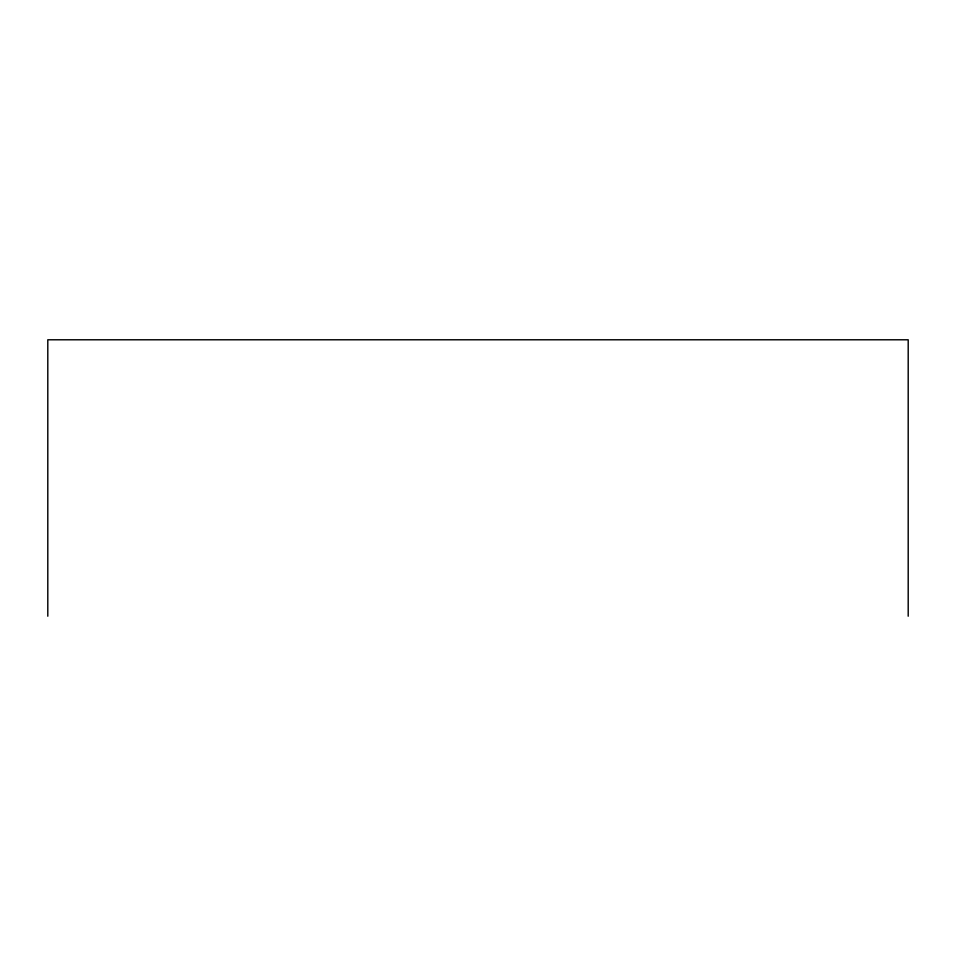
<?xml version="1.0" encoding="UTF-8"?>
<svg xmlns="http://www.w3.org/2000/svg" width="956" height="956" viewBox="0 0 956 956"><rect width="100%" height="100%" fill="white"/><g stroke="black" fill="none" stroke-linecap="round" stroke-linejoin="round"><path stroke-width="1.43" d="M908.2 616.214L908.2 339.786L47.8 339.786L47.8 616.214"/></g></svg>
